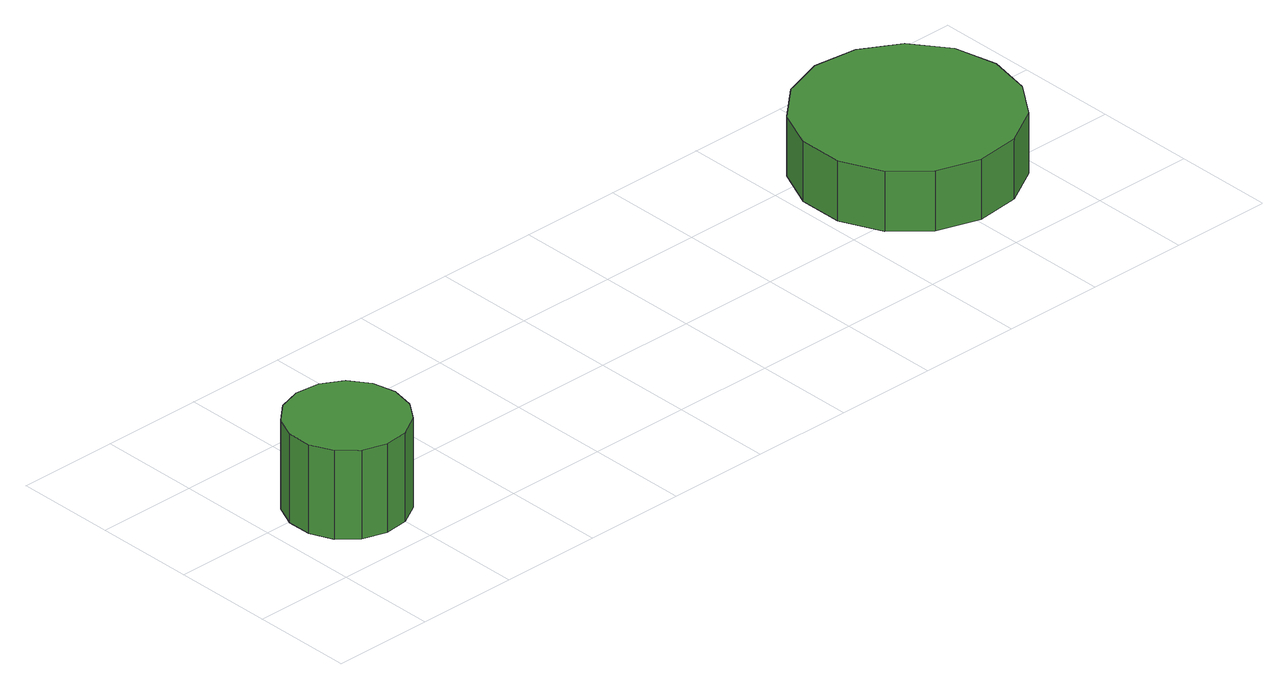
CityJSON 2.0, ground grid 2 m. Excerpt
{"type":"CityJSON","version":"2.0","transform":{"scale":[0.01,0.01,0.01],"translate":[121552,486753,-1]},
"CityObjects":{
"tree1":{"type":"SolitaryVegetationObject","attributes":{"function":"something"},"geometry":[{"type":"MultiSurface","lod":"1","boundaries":[[[0,1,2,3,4,5,6,7,8,9,10,11,12,13,14]],[[15,16,17,18,19,20,21,22,23,24,25,26,27,28,29]],[[0,29,28,1]],[[1,28,27,2]],[[2,27,26,3]],[[3,26,25,4]],[[4,25,24,5]],[[5,24,23,6]],[[6,23,22,7]],[[7,22,21,8]],[[8,21,20,9]],[[9,20,19,10]],[[10,19,18,11]],[[11,18,17,12]],[[12,17,16,13]],[[13,16,15,14]],[[14,15,29,0]]]}]},
"tree2":{"type":"SolitaryVegetationObject","attributes":{"function":"something"},"geometry":[{"type":"MultiSurface","lod":"1","boundaries":[[[30,31,32,33,34,35,36,37,38,39,40,41,42,43,44]],[[45,46,47,48,49,50,51,52,53,54,55,56,57,58,59]],[[30,59,58,31]],[[31,58,57,32]],[[32,57,56,33]],[[33,56,55,34]],[[34,55,54,35]],[[35,54,53,36]],[[36,53,52,37]],[[37,52,51,38]],[[38,51,50,39]],[[39,50,49,40]],[[40,49,48,41]],[[41,48,47,42]],[[42,47,46,43]],[[43,46,45,44]],[[44,45,59,30]]]}]}
},
"vertices":[
[281,173,249],[271,220,249],[243,259,249],[201,283,249],[153,288,249],[107,274,249],[71,241,249],[52,197,249],[52,149,249],[71,105,249],[107,73,249],[153,58,249],[201,63,249],[243,87,249],[271,126,249],[271,126,67],[243,87,67],[201,63,67],[153,58,67],[107,73,67],[71,105,67],[52,149,67],[52,197,67],[71,241,67],[107,274,67],[153,288,67],[201,283,67],[243,259,67],[271,220,67],[281,173,67],
[1842,308,190],[1824,394,190],[1772,465,190],[1696,509,190],[1608,519,190],[1524,491,190],[1459,432,190],[1423,352,190],[1423,264,190],[1459,183,190],[1524,124,190],[1608,97,190],[1696,106,190],[1772,150,190],[1824,222,190],[1824,222,67],[1772,150,67],[1696,106,67],[1608,97,67],[1524,124,67],[1459,183,67],[1423,264,67],[1423,352,67],[1459,432,67],[1524,491,67],[1608,519,67],[1696,509,67],[1772,465,67],[1824,394,67],[1842,308,67]
]}
